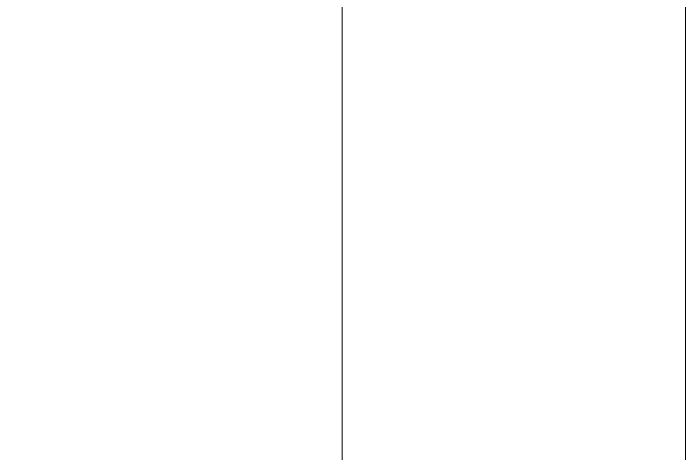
# Model space of a CAD drawing. Header units: millimetres. Extents: x -515342 to 330399, y -224905 to 507333.
# Drawn here: x 225666.5 to 225744.7, y 104498.9 to 104550.1 of the extents above; entities that cross this region are included whole.
import ezdxf

# ---------------------------------------------------------------- set-up
doc = ezdxf.new("R2010")
doc.units = ezdxf.units.MM
for name, color, linetype, lineweight in [('Стены внутренние', 7, 'Continuous', 0), ('Стены отделка', 7, 'Continuous', 0), ('Стены перегородки', 7, 'Continuous', 0)]:
    doc.layers.add(name, color=color, linetype=linetype, lineweight=lineweight)

msp = doc.modelspace()

# ---------------------------------------------------------------- hatches: boundary and pattern name
at = {"layer": 'Стены внутренние'}
h = msp.add_hatch(dxfattribs=at)
h.set_pattern_fill('FP_9', color=256, style=0, pattern_type=2)
h.set_pattern_definition([(45, (223568.56, 95610.5), (-235.732, 235.732), []), (45, (223725.7, 95610.5), (-235.732, 235.732), [])])
h.paths.add_polyline_path([(225704.7438, 104281.3929), (225704.7438, 104581.3929), (225254.7438, 104581.3929), (225254.7438, 104281.3929), (225352.5974, 104281.3929)])
h = msp.add_hatch(dxfattribs=at)
h.set_pattern_fill('FP_7', color=256, style=0, pattern_type=2)
h.set_pattern_definition([(0, (223568.56, 95610.49), (406.4, 101.6), [33.528, -271.272, 33.528, -271.272, -1625.6]), (0, (223568.56, 95610.49), (406.4, 101.6), [-609.6, 33.528, -576.072, 33.528, -271.272, -711.2]), (0, (223568.56, 95610.49), (406.4, 101.6), [-1524, 33.528, -169.672, 33.528, -474.472]), (120, (223720.96, 95661.29), (-291.1882, 301.1527), [33.528, -271.272, 33.528, -271.272, -1625.6]), (120, (223720.96, 95661.29), (-291.1882, 301.1527), [-609.6, 33.528, -576.072, 33.528, -271.272, -711.2]), (120, (223720.96, 95661.29), (-291.1882, 301.1527), [-1524, 33.528, -169.672, 33.528, -474.472]), (240, (223771.76, 95864.49), (-115.2118, -402.7527), [33.528, -271.272, 33.528, -271.272, -1625.6]), (240, (223771.76, 95864.49), (-115.2118, -402.7527), [-609.6, 33.528, -576.072, 33.528, -271.272, -711.2]), (240, (223771.76, 95864.49), (-115.2118, -402.7527), [-1524, 33.528, -169.672, 33.528, -474.472])])
h.paths.add_polyline_path([(225744.7438, 104281.3929), (225744.7438, 104581.3929), (225704.7438, 104581.3929), (225704.7438, 104281.3929)])

# ---------------------------------------------------------------- linework, layer by layer
at = {"layer": 'Стены отделка'}
msp.add_line((225744.7438, 104281.3929), (225744.7438, 104581.3929), dxfattribs=at)
at = {"layer": 'Стены перегородки'}
msp.add_line((225704.7438, 104281.3929), (225704.7438, 104581.3929), dxfattribs=at)

doc.saveas('drawing.dxf')
